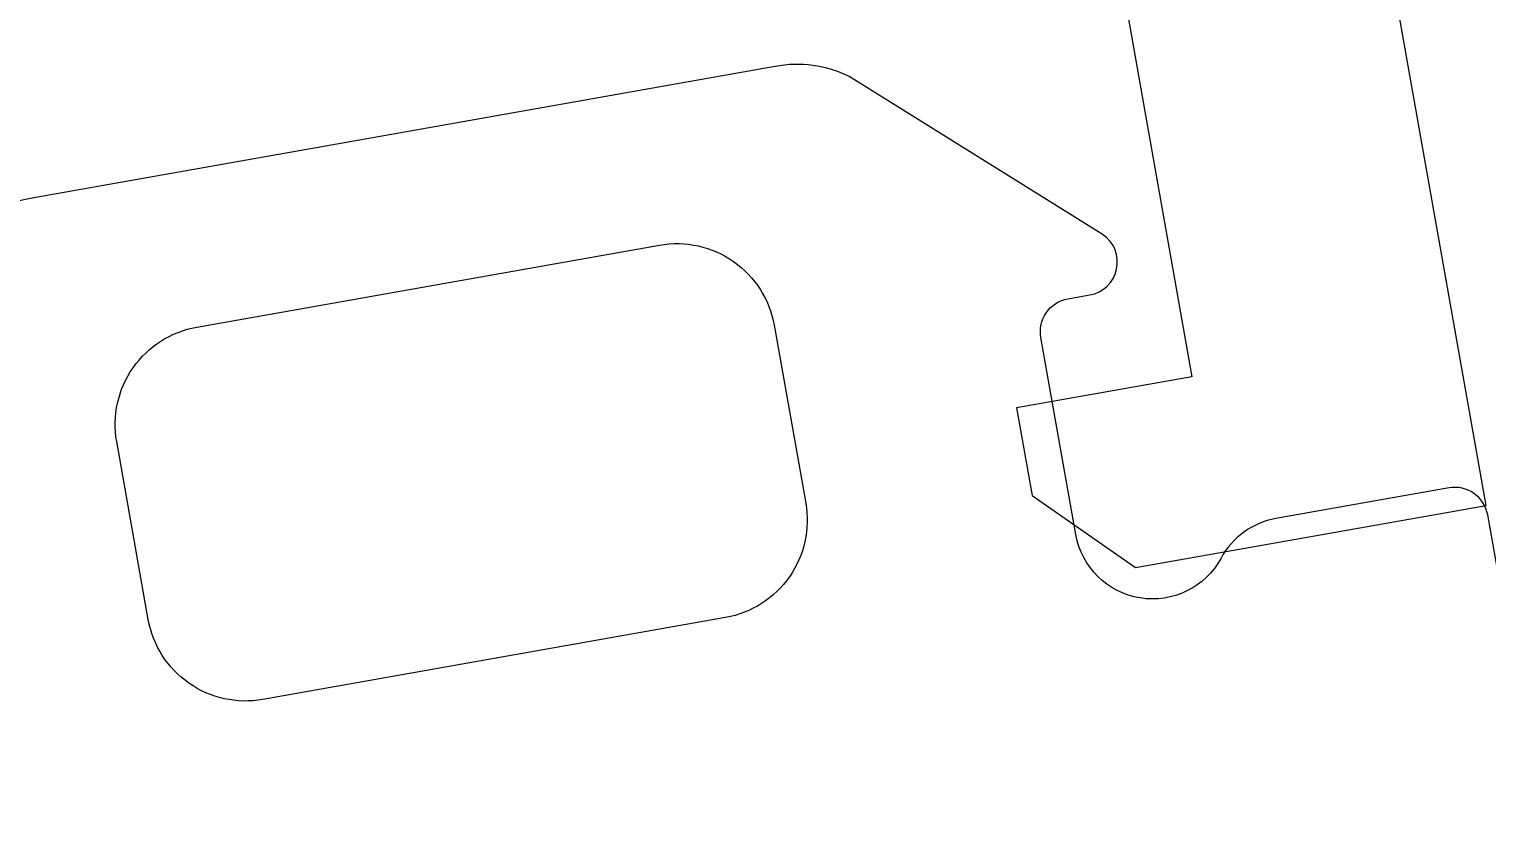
# Model space of a CAD drawing. Header units: millimetres. Extents: x -8417289 to 9420486, y 0 to 166066.
# Drawn here: x -196594.18 to -196586.2, y 105964.58 to 105969 of the extents above; entities that cross this region are included whole.
import ezdxf
from ezdxf import colors
from ezdxf.entities.mleader import LeaderData, LeaderLine
from ezdxf.math import Vec2, Vec3

# ---------------------------------------------------------------- set-up
doc = ezdxf.new("R2010")
doc.units = ezdxf.units.MM
doc.header["$MEASUREMENT"] = 0
doc.layers.get('0').update_dxf_attribs({"color": 250, "lineweight": 9})
for name, color, linetype, lineweight in [('_АР ТЕКСТ', 250, 'Continuous', 25), ('АР_Размеры', 175, 'Continuous', 9), ('АР_Сущ Несущая стена', 216, 'Continuous', 30)]:
    doc.layers.add(name, color=color, linetype=linetype, lineweight=lineweight)
doc.styles.add('ISOCPEUR', font='isocpeur.TTF')

# ---------------------------------------------------------------- blocks, each defined once
blk = doc.blocks.new('_DotSmall')
at = {"color": 0, "linetype": 'ByBlock', "const_width": 0.5}
blk.add_lwpolyline([(-0.0625, 0, 1), (0.0625, 0, 1)], format="xyb", close=True, dxfattribs=at)

msp = doc.modelspace()

# ---------------------------------------------------------------- linework, layer by layer
at = {"layer": 'АР_Размеры', "color": 5, "lineweight": 0, "ltscale": 100, "transparency": 33554687}
msp.add_lwpolyline([(-196596.611, 105970.6158), (-196592.8894, 105971.2754), (-196592.7131, 105971.6781), (-196592.2891, 105971.3818), (-196588.6876, 105972.0202), (-196587.8152, 105967.0981), (-196588.7756, 105966.9278), (-196588.6905, 105966.4476), (-196588.1252, 105966.0525), (-196586.2043, 105966.393), (-196587.2469, 105972.2755), (-196588.06, 105973.3696), (-196590.6388, 105974.6461), (-196590.9002, 105974.7236), (-196595.3421, 105973.9363)], dxfattribs=at)
msp.add_lwpolyline([(-196596.611, 105970.6158), (-196592.8894, 105971.2754), (-196592.7131, 105971.6781), (-196592.2891, 105971.3818), (-196588.6876, 105972.0202), (-196587.8152, 105967.0981), (-196588.7756, 105966.9278), (-196588.6905, 105966.4476), (-196588.1252, 105966.0525), (-196586.2043, 105966.393), (-196587.2469, 105972.2755), (-196588.06, 105973.3696), (-196590.6388, 105974.6461), (-196590.9002, 105974.7236), (-196595.3421, 105973.9363)], dxfattribs=at)
msp.add_lwpolyline([(-196596.611, 105970.6158), (-196592.8894, 105971.2754), (-196592.7131, 105971.6781), (-196592.2891, 105971.3818), (-196588.6876, 105972.0202), (-196587.8152, 105967.0981), (-196588.7756, 105966.9278), (-196588.6905, 105966.4476), (-196588.1252, 105966.0525), (-196586.2043, 105966.393), (-196587.2469, 105972.2755), (-196588.06, 105973.3696), (-196590.6388, 105974.6461), (-196590.9002, 105974.7236), (-196595.3421, 105973.9363)], dxfattribs=at)
msp.add_lwpolyline([(-196596.611, 105970.6158), (-196592.8894, 105971.2754), (-196592.7131, 105971.6781), (-196592.2891, 105971.3818), (-196588.6876, 105972.0202), (-196587.8152, 105967.0981), (-196588.7756, 105966.9278), (-196588.6905, 105966.4476), (-196588.1252, 105966.0525), (-196586.2043, 105966.393), (-196587.2469, 105972.2755), (-196588.06, 105973.3696), (-196590.6388, 105974.6461), (-196590.9002, 105974.7236), (-196595.3421, 105973.9363)], dxfattribs=at)
msp.add_lwpolyline([(-196596.611, 105970.6158), (-196592.8894, 105971.2754), (-196592.7131, 105971.6781), (-196592.2891, 105971.3818), (-196588.6876, 105972.0202), (-196587.8152, 105967.0981), (-196588.7756, 105966.9278), (-196588.6905, 105966.4476), (-196588.1252, 105966.0525), (-196586.2043, 105966.393), (-196587.2469, 105972.2755), (-196588.06, 105973.3696), (-196590.6388, 105974.6461), (-196590.9002, 105974.7236), (-196595.3421, 105973.9363)], dxfattribs=at)
msp.add_lwpolyline([(-196596.611, 105970.6158), (-196592.8894, 105971.2754), (-196592.7131, 105971.6781), (-196592.2891, 105971.3818), (-196588.6876, 105972.0202), (-196587.8152, 105967.0981), (-196588.7756, 105966.9278), (-196588.6905, 105966.4476), (-196588.1252, 105966.0525), (-196586.2043, 105966.393), (-196587.2469, 105972.2755), (-196588.06, 105973.3696), (-196590.6388, 105974.6461), (-196590.9002, 105974.7236), (-196595.3421, 105973.9363)], dxfattribs=at)
msp.add_lwpolyline([(-196596.611, 105970.6158), (-196592.8894, 105971.2754), (-196592.7131, 105971.6781), (-196592.2891, 105971.3818), (-196588.6876, 105972.0202), (-196587.8152, 105967.0981), (-196588.7756, 105966.9278), (-196588.6905, 105966.4476), (-196588.1252, 105966.0525), (-196586.2043, 105966.393), (-196587.2469, 105972.2755), (-196588.06, 105973.3696), (-196590.6388, 105974.6461), (-196590.9002, 105974.7236), (-196595.3421, 105973.9363)], dxfattribs=at)
msp.add_lwpolyline([(-196596.611, 105970.6158), (-196592.8894, 105971.2754), (-196592.7131, 105971.6781), (-196592.2891, 105971.3818), (-196588.6876, 105972.0202), (-196587.8152, 105967.0981), (-196588.7756, 105966.9278), (-196588.6905, 105966.4476), (-196588.1252, 105966.0525), (-196586.2043, 105966.393), (-196587.2469, 105972.2755), (-196588.06, 105973.3696), (-196590.6388, 105974.6461), (-196590.9002, 105974.7236), (-196595.3421, 105973.9363)], dxfattribs=at)
msp.add_lwpolyline([(-196596.611, 105970.6158), (-196592.8894, 105971.2754), (-196592.7131, 105971.6781), (-196592.2891, 105971.3818), (-196588.6876, 105972.0202), (-196587.8152, 105967.0981), (-196588.7756, 105966.9278), (-196588.6905, 105966.4476), (-196588.1252, 105966.0525), (-196586.2043, 105966.393), (-196587.2469, 105972.2755), (-196588.06, 105973.3696), (-196590.6388, 105974.6461), (-196590.9002, 105974.7236), (-196595.3421, 105973.9363)], dxfattribs=at)
msp.add_lwpolyline([(-196596.611, 105970.6158), (-196592.8894, 105971.2754), (-196592.7131, 105971.6781), (-196592.2891, 105971.3818), (-196588.6876, 105972.0202), (-196587.8152, 105967.0981), (-196588.7756, 105966.9278), (-196588.6905, 105966.4476), (-196588.1252, 105966.0525), (-196586.2043, 105966.393), (-196587.2469, 105972.2755), (-196588.06, 105973.3696), (-196590.6388, 105974.6461), (-196590.9002, 105974.7236), (-196595.3421, 105973.9363)], dxfattribs=at)
msp.add_lwpolyline([(-196596.611, 105970.6158), (-196592.8894, 105971.2754), (-196592.7131, 105971.6781), (-196592.2891, 105971.3818), (-196588.6876, 105972.0202), (-196587.8152, 105967.0981), (-196588.7756, 105966.9278), (-196588.6905, 105966.4476), (-196588.1252, 105966.0525), (-196586.2043, 105966.393), (-196587.2469, 105972.2755), (-196588.06, 105973.3696), (-196590.6388, 105974.6461), (-196590.9002, 105974.7236), (-196595.3421, 105973.9363)], dxfattribs=at)
msp.add_lwpolyline([(-196596.611, 105970.6158), (-196592.8894, 105971.2754), (-196592.7131, 105971.6781), (-196592.2891, 105971.3818), (-196588.6876, 105972.0202), (-196587.8152, 105967.0981), (-196588.7756, 105966.9278), (-196588.6905, 105966.4476), (-196588.1252, 105966.0525), (-196586.2043, 105966.393), (-196587.2469, 105972.2755), (-196588.06, 105973.3696), (-196590.6388, 105974.6461), (-196590.9002, 105974.7236), (-196595.3421, 105973.9363)], dxfattribs=at)
msp.add_lwpolyline([(-196596.611, 105970.6158), (-196592.8894, 105971.2754), (-196592.7131, 105971.6781), (-196592.2891, 105971.3818), (-196588.6876, 105972.0202), (-196587.8152, 105967.0981), (-196588.7756, 105966.9278), (-196588.6905, 105966.4476), (-196588.1252, 105966.0525), (-196586.2043, 105966.393), (-196587.2469, 105972.2755), (-196588.06, 105973.3696), (-196590.6388, 105974.6461), (-196590.9002, 105974.7236), (-196595.3421, 105973.9363)], dxfattribs=at)
msp.add_lwpolyline([(-196596.611, 105970.6158), (-196592.8894, 105971.2754), (-196592.7131, 105971.6781), (-196592.2891, 105971.3818), (-196588.6876, 105972.0202), (-196587.8152, 105967.0981), (-196588.7756, 105966.9278), (-196588.6905, 105966.4476), (-196588.1252, 105966.0525), (-196586.2043, 105966.393), (-196587.2469, 105972.2755), (-196588.06, 105973.3696), (-196590.6388, 105974.6461), (-196590.9002, 105974.7236), (-196595.3421, 105973.9363)], dxfattribs=at)
msp.add_lwpolyline([(-196596.611, 105970.6158), (-196592.8894, 105971.2754), (-196592.7131, 105971.6781), (-196592.2891, 105971.3818), (-196588.6876, 105972.0202), (-196587.8152, 105967.0981), (-196588.7756, 105966.9278), (-196588.6905, 105966.4476), (-196588.1252, 105966.0525), (-196586.2043, 105966.393), (-196587.2469, 105972.2755), (-196588.06, 105973.3696), (-196590.6388, 105974.6461), (-196590.9002, 105974.7236), (-196595.3421, 105973.9363)], dxfattribs=at)
msp.add_lwpolyline([(-196596.611, 105970.6158), (-196592.8894, 105971.2754), (-196592.7131, 105971.6781), (-196592.2891, 105971.3818), (-196588.6876, 105972.0202), (-196587.8152, 105967.0981), (-196588.7756, 105966.9278), (-196588.6905, 105966.4476), (-196588.1252, 105966.0525), (-196586.2043, 105966.393), (-196587.2469, 105972.2755), (-196588.06, 105973.3696), (-196590.6388, 105974.6461), (-196590.9002, 105974.7236), (-196595.3421, 105973.9363)], dxfattribs=at)
msp.add_lwpolyline([(-196596.611, 105970.6158), (-196592.8894, 105971.2754), (-196592.7131, 105971.6781), (-196592.2891, 105971.3818), (-196588.6876, 105972.0202), (-196587.8152, 105967.0981), (-196588.7756, 105966.9278), (-196588.6905, 105966.4476), (-196588.1252, 105966.0525), (-196586.2043, 105966.393), (-196587.2469, 105972.2755), (-196588.06, 105973.3696), (-196590.6388, 105974.6461), (-196590.9002, 105974.7236), (-196595.3421, 105973.9363)], dxfattribs=at)
msp.add_lwpolyline([(-196596.611, 105970.6158), (-196592.8894, 105971.2754), (-196592.7131, 105971.6781), (-196592.2891, 105971.3818), (-196588.6876, 105972.0202), (-196587.8152, 105967.0981), (-196588.7756, 105966.9278), (-196588.6905, 105966.4476), (-196588.1252, 105966.0525), (-196586.2043, 105966.393), (-196587.2469, 105972.2755), (-196588.06, 105973.3696), (-196590.6388, 105974.6461), (-196590.9002, 105974.7236), (-196595.3421, 105973.9363)], dxfattribs=at)
msp.add_lwpolyline([(-196596.611, 105970.6158), (-196592.8894, 105971.2754), (-196592.7131, 105971.6781), (-196592.2891, 105971.3818), (-196588.6876, 105972.0202), (-196587.8152, 105967.0981), (-196588.7756, 105966.9278), (-196588.6905, 105966.4476), (-196588.1252, 105966.0525), (-196586.2043, 105966.393), (-196587.2469, 105972.2755), (-196588.06, 105973.3696), (-196590.6388, 105974.6461), (-196590.9002, 105974.7236), (-196595.3421, 105973.9363)], dxfattribs=at)
msp.add_lwpolyline([(-196596.611, 105970.6158), (-196592.8894, 105971.2754), (-196592.7131, 105971.6781), (-196592.2891, 105971.3818), (-196588.6876, 105972.0202), (-196587.8152, 105967.0981), (-196588.7756, 105966.9278), (-196588.6905, 105966.4476), (-196588.1252, 105966.0525), (-196586.2043, 105966.393), (-196587.2469, 105972.2755), (-196588.06, 105973.3696), (-196590.6388, 105974.6461), (-196590.9002, 105974.7236), (-196595.3421, 105973.9363)], dxfattribs=at)
msp.add_lwpolyline([(-196596.611, 105970.6158), (-196592.8894, 105971.2754), (-196592.7131, 105971.6781), (-196592.2891, 105971.3818), (-196588.6876, 105972.0202), (-196587.8152, 105967.0981), (-196588.7756, 105966.9278), (-196588.6905, 105966.4476), (-196588.1252, 105966.0525), (-196586.2043, 105966.393), (-196587.2469, 105972.2755), (-196588.06, 105973.3696), (-196590.6388, 105974.6461), (-196590.9002, 105974.7236), (-196595.3421, 105973.9363)], dxfattribs=at)
msp.add_lwpolyline([(-196596.611, 105970.6158), (-196592.8894, 105971.2754), (-196592.7131, 105971.6781), (-196592.2891, 105971.3818), (-196588.6876, 105972.0202), (-196587.8152, 105967.0981), (-196588.7756, 105966.9278), (-196588.6905, 105966.4476), (-196588.1252, 105966.0525), (-196586.2043, 105966.393), (-196587.2469, 105972.2755), (-196588.06, 105973.3696), (-196590.6388, 105974.6461), (-196590.9002, 105974.7236), (-196595.3421, 105973.9363)], dxfattribs=at)
msp.add_lwpolyline([(-196596.611, 105970.6158), (-196592.8894, 105971.2754), (-196592.7131, 105971.6781), (-196592.2891, 105971.3818), (-196588.6876, 105972.0202), (-196587.8152, 105967.0981), (-196588.7756, 105966.9278), (-196588.6905, 105966.4476), (-196588.1252, 105966.0525), (-196586.2043, 105966.393), (-196587.2469, 105972.2755), (-196588.06, 105973.3696), (-196590.6388, 105974.6461), (-196590.9002, 105974.7236), (-196595.3421, 105973.9363)], dxfattribs=at)
msp.add_lwpolyline([(-196596.611, 105970.6158), (-196592.8894, 105971.2754), (-196592.7131, 105971.6781), (-196592.2891, 105971.3818), (-196588.6876, 105972.0202), (-196587.8152, 105967.0981), (-196588.7756, 105966.9278), (-196588.6905, 105966.4476), (-196588.1252, 105966.0525), (-196586.2043, 105966.393), (-196587.2469, 105972.2755), (-196588.06, 105973.3696), (-196590.6388, 105974.6461), (-196590.9002, 105974.7236), (-196595.3421, 105973.9363)], dxfattribs=at)
msp.add_lwpolyline([(-196596.611, 105970.6158), (-196592.8894, 105971.2754), (-196592.7131, 105971.6781), (-196592.2891, 105971.3818), (-196588.6876, 105972.0202), (-196587.8152, 105967.0981), (-196588.7756, 105966.9278), (-196588.6905, 105966.4476), (-196588.1252, 105966.0525), (-196586.2043, 105966.393), (-196587.2469, 105972.2755), (-196588.06, 105973.3696), (-196590.6388, 105974.6461), (-196590.9002, 105974.7236), (-196595.3421, 105973.9363)], dxfattribs=at)
msp.add_lwpolyline([(-196596.611, 105970.6158), (-196592.8894, 105971.2754), (-196592.7131, 105971.6781), (-196592.2891, 105971.3818), (-196588.6876, 105972.0202), (-196587.8152, 105967.0981), (-196588.7756, 105966.9278), (-196588.6905, 105966.4476), (-196588.1252, 105966.0525), (-196586.2043, 105966.393), (-196587.2469, 105972.2755), (-196588.06, 105973.3696), (-196590.6388, 105974.6461), (-196590.9002, 105974.7236), (-196595.3421, 105973.9363)], dxfattribs=at)
msp.add_lwpolyline([(-196596.611, 105970.6158), (-196592.8894, 105971.2754), (-196592.7131, 105971.6781), (-196592.2891, 105971.3818), (-196588.6876, 105972.0202), (-196587.8152, 105967.0981), (-196588.7756, 105966.9278), (-196588.6905, 105966.4476), (-196588.1252, 105966.0525), (-196586.2043, 105966.393), (-196587.2469, 105972.2755), (-196588.06, 105973.3696), (-196590.6388, 105974.6461), (-196590.9002, 105974.7236), (-196595.3421, 105973.9363)], dxfattribs=at)
msp.add_lwpolyline([(-196596.611, 105970.6158), (-196592.8894, 105971.2754), (-196592.7131, 105971.6781), (-196592.2891, 105971.3818), (-196588.6876, 105972.0202), (-196587.8152, 105967.0981), (-196588.7756, 105966.9278), (-196588.6905, 105966.4476), (-196588.1252, 105966.0525), (-196586.2043, 105966.393), (-196587.2469, 105972.2755), (-196588.06, 105973.3696), (-196590.6388, 105974.6461), (-196590.9002, 105974.7236), (-196595.3421, 105973.9363)], dxfattribs=at)
msp.add_lwpolyline([(-196596.611, 105970.6158), (-196592.8894, 105971.2754), (-196592.7131, 105971.6781), (-196592.2891, 105971.3818), (-196588.6876, 105972.0202), (-196587.8152, 105967.0981), (-196588.7756, 105966.9278), (-196588.6905, 105966.4476), (-196588.1252, 105966.0525), (-196586.2043, 105966.393), (-196587.2469, 105972.2755), (-196588.06, 105973.3696), (-196590.6388, 105974.6461), (-196590.9002, 105974.7236), (-196595.3421, 105973.9363)], dxfattribs=at)
msp.add_lwpolyline([(-196596.611, 105970.6158), (-196592.8894, 105971.2754), (-196592.7131, 105971.6781), (-196592.2891, 105971.3818), (-196588.6876, 105972.0202), (-196587.8152, 105967.0981), (-196588.7756, 105966.9278), (-196588.6905, 105966.4476), (-196588.1252, 105966.0525), (-196586.2043, 105966.393), (-196587.2469, 105972.2755), (-196588.06, 105973.3696), (-196590.6388, 105974.6461), (-196590.9002, 105974.7236), (-196595.3421, 105973.9363)], dxfattribs=at)
msp.add_lwpolyline([(-196596.611, 105970.6158), (-196592.8894, 105971.2754), (-196592.7131, 105971.6781), (-196592.2891, 105971.3818), (-196588.6876, 105972.0202), (-196587.8152, 105967.0981), (-196588.7756, 105966.9278), (-196588.6905, 105966.4476), (-196588.1252, 105966.0525), (-196586.2043, 105966.393), (-196587.2469, 105972.2755), (-196588.06, 105973.3696), (-196590.6388, 105974.6461), (-196590.9002, 105974.7236), (-196595.3421, 105973.9363)], dxfattribs=at)
msp.add_lwpolyline([(-196596.611, 105970.6158), (-196592.8894, 105971.2754), (-196592.7131, 105971.6781), (-196592.2891, 105971.3818), (-196588.6876, 105972.0202), (-196587.8152, 105967.0981), (-196588.7756, 105966.9278), (-196588.6905, 105966.4476), (-196588.1252, 105966.0525), (-196586.2043, 105966.393), (-196587.2469, 105972.2755), (-196588.06, 105973.3696), (-196590.6388, 105974.6461), (-196590.9002, 105974.7236), (-196595.3421, 105973.9363)], dxfattribs=at)
msp.add_lwpolyline([(-196596.611, 105970.6158), (-196592.8894, 105971.2754), (-196592.7131, 105971.6781), (-196592.2891, 105971.3818), (-196588.6876, 105972.0202), (-196587.8152, 105967.0981), (-196588.7756, 105966.9278), (-196588.6905, 105966.4476), (-196588.1252, 105966.0525), (-196586.2043, 105966.393), (-196587.2469, 105972.2755), (-196588.06, 105973.3696), (-196590.6388, 105974.6461), (-196590.9002, 105974.7236), (-196595.3421, 105973.9363)], dxfattribs=at)
msp.add_lwpolyline([(-196596.611, 105970.6158), (-196592.8894, 105971.2754), (-196592.7131, 105971.6781), (-196592.2891, 105971.3818), (-196588.6876, 105972.0202), (-196587.8152, 105967.0981), (-196588.7756, 105966.9278), (-196588.6905, 105966.4476), (-196588.1252, 105966.0525), (-196586.2043, 105966.393), (-196587.2469, 105972.2755), (-196588.06, 105973.3696), (-196590.6388, 105974.6461), (-196590.9002, 105974.7236), (-196595.3421, 105973.9363)], dxfattribs=at)
msp.add_lwpolyline([(-196596.611, 105970.6158), (-196592.8894, 105971.2754), (-196592.7131, 105971.6781), (-196592.2891, 105971.3818), (-196588.6876, 105972.0202), (-196587.8152, 105967.0981), (-196588.7756, 105966.9278), (-196588.6905, 105966.4476), (-196588.1252, 105966.0525), (-196586.2043, 105966.393), (-196587.2469, 105972.2755), (-196588.06, 105973.3696), (-196590.6388, 105974.6461), (-196590.9002, 105974.7236), (-196595.3421, 105973.9363)], dxfattribs=at)
msp.add_lwpolyline([(-196596.611, 105970.6158), (-196592.8894, 105971.2754), (-196592.7131, 105971.6781), (-196592.2891, 105971.3818), (-196588.6876, 105972.0202), (-196587.8152, 105967.0981), (-196588.7756, 105966.9278), (-196588.6905, 105966.4476), (-196588.1252, 105966.0525), (-196586.2043, 105966.393), (-196587.2469, 105972.2755), (-196588.06, 105973.3696), (-196590.6388, 105974.6461), (-196590.9002, 105974.7236), (-196595.3421, 105973.9363)], dxfattribs=at)
msp.add_lwpolyline([(-196596.611, 105970.6158), (-196592.8894, 105971.2754), (-196592.7131, 105971.6781), (-196592.2891, 105971.3818), (-196588.6876, 105972.0202), (-196587.8152, 105967.0981), (-196588.7756, 105966.9278), (-196588.6905, 105966.4476), (-196588.1252, 105966.0525), (-196586.2043, 105966.393), (-196587.2469, 105972.2755), (-196588.06, 105973.3696), (-196590.6388, 105974.6461), (-196590.9002, 105974.7236), (-196595.3421, 105973.9363)], dxfattribs=at)
msp.add_lwpolyline([(-196596.611, 105970.6158), (-196592.8894, 105971.2754), (-196592.7131, 105971.6781), (-196592.2891, 105971.3818), (-196588.6876, 105972.0202), (-196587.8152, 105967.0981), (-196588.7756, 105966.9278), (-196588.6905, 105966.4476), (-196588.1252, 105966.0525), (-196586.2043, 105966.393), (-196587.2469, 105972.2755), (-196588.06, 105973.3696), (-196590.6388, 105974.6461), (-196590.9002, 105974.7236), (-196595.3421, 105973.9363)], dxfattribs=at)
msp.add_lwpolyline([(-196596.611, 105970.6158), (-196592.8894, 105971.2754), (-196592.7131, 105971.6781), (-196592.2891, 105971.3818), (-196588.6876, 105972.0202), (-196587.8152, 105967.0981), (-196588.7756, 105966.9278), (-196588.6905, 105966.4476), (-196588.1252, 105966.0525), (-196586.2043, 105966.393), (-196587.2469, 105972.2755), (-196588.06, 105973.3696), (-196590.6388, 105974.6461), (-196590.9002, 105974.7236), (-196595.3421, 105973.9363)], dxfattribs=at)
msp.add_lwpolyline([(-196584.6248, 105957.4811), (-196586.1951, 105966.3409, 0.414214), (-196586.407, 105966.4891), (-196587.3551, 105966.3211, 0.228752), (-196587.6559, 105966.104, -0.710164), (-196588.4513, 105966.2327), (-196588.6428, 105967.3132, -0.4144), (-196588.4946, 105967.5252), (-196588.3746, 105967.5465, 0.66825), (-196588.3018, 105967.8765), (-196589.6938, 105968.7442, 0.164348), (-196590.0978, 105968.7985), (-196594.1795, 105968.075, 0.164348), (-196594.5402, 105967.8852)], format="xyb", dxfattribs=at)
msp.add_lwpolyline([(-196584.6248, 105957.4811), (-196586.1951, 105966.3409, 0.414214), (-196586.407, 105966.4891), (-196587.3551, 105966.3211, 0.228752), (-196587.6559, 105966.104, -0.710164), (-196588.4513, 105966.2327), (-196588.6428, 105967.3132, -0.4144), (-196588.4946, 105967.5252), (-196588.3746, 105967.5465, 0.66825), (-196588.3018, 105967.8765), (-196589.6938, 105968.7442, 0.164348), (-196590.0978, 105968.7985), (-196594.1795, 105968.075, 0.164348), (-196594.5402, 105967.8852)], format="xyb", dxfattribs=at)
msp.add_lwpolyline([(-196584.6248, 105957.4811), (-196586.1951, 105966.3409, 0.414214), (-196586.407, 105966.4891), (-196587.3551, 105966.3211, 0.228752), (-196587.6559, 105966.104, -0.710164), (-196588.4513, 105966.2327), (-196588.6428, 105967.3132, -0.4144), (-196588.4946, 105967.5252), (-196588.3746, 105967.5465, 0.66825), (-196588.3018, 105967.8765), (-196589.6938, 105968.7442, 0.164348), (-196590.0978, 105968.7985), (-196594.1795, 105968.075, 0.164348), (-196594.5402, 105967.8852)], format="xyb", dxfattribs=at)
msp.add_lwpolyline([(-196584.6248, 105957.4811), (-196586.1951, 105966.3409, 0.414214), (-196586.407, 105966.4891), (-196587.3551, 105966.3211, 0.228752), (-196587.6559, 105966.104, -0.710164), (-196588.4513, 105966.2327), (-196588.6428, 105967.3132, -0.4144), (-196588.4946, 105967.5252), (-196588.3746, 105967.5465, 0.66825), (-196588.3018, 105967.8765), (-196589.6938, 105968.7442, 0.164348), (-196590.0978, 105968.7985), (-196594.1795, 105968.075, 0.164348), (-196594.5402, 105967.8852)], format="xyb", dxfattribs=at)
msp.add_lwpolyline([(-196584.6248, 105957.4811), (-196586.1951, 105966.3409, 0.414214), (-196586.407, 105966.4891), (-196587.3551, 105966.3211, 0.228752), (-196587.6559, 105966.104, -0.710164), (-196588.4513, 105966.2327), (-196588.6428, 105967.3132, -0.4144), (-196588.4946, 105967.5252), (-196588.3746, 105967.5465, 0.66825), (-196588.3018, 105967.8765), (-196589.6938, 105968.7442, 0.164348), (-196590.0978, 105968.7985), (-196594.1795, 105968.075, 0.164348), (-196594.5402, 105967.8852)], format="xyb", dxfattribs=at)
msp.add_lwpolyline([(-196584.6248, 105957.4811), (-196586.1951, 105966.3409, 0.414214), (-196586.407, 105966.4891), (-196587.3551, 105966.3211, 0.228752), (-196587.6559, 105966.104, -0.710164), (-196588.4513, 105966.2327), (-196588.6428, 105967.3132, -0.4144), (-196588.4946, 105967.5252), (-196588.3746, 105967.5465, 0.66825), (-196588.3018, 105967.8765), (-196589.6938, 105968.7442, 0.164348), (-196590.0978, 105968.7985), (-196594.1795, 105968.075, 0.164348), (-196594.5402, 105967.8852)], format="xyb", dxfattribs=at)
msp.add_lwpolyline([(-196584.6248, 105957.4811), (-196586.1951, 105966.3409, 0.414214), (-196586.407, 105966.4891), (-196587.3551, 105966.3211, 0.228752), (-196587.6559, 105966.104, -0.710164), (-196588.4513, 105966.2327), (-196588.6428, 105967.3132, -0.4144), (-196588.4946, 105967.5252), (-196588.3746, 105967.5465, 0.66825), (-196588.3018, 105967.8765), (-196589.6938, 105968.7442, 0.164348), (-196590.0978, 105968.7985), (-196594.1795, 105968.075, 0.164348), (-196594.5402, 105967.8852)], format="xyb", dxfattribs=at)
msp.add_lwpolyline([(-196584.6248, 105957.4811), (-196586.1951, 105966.3409, 0.414214), (-196586.407, 105966.4891), (-196587.3551, 105966.3211, 0.228752), (-196587.6559, 105966.104, -0.710164), (-196588.4513, 105966.2327), (-196588.6428, 105967.3132, -0.4144), (-196588.4946, 105967.5252), (-196588.3746, 105967.5465, 0.66825), (-196588.3018, 105967.8765), (-196589.6938, 105968.7442, 0.164348), (-196590.0978, 105968.7985), (-196594.1795, 105968.075, 0.164348), (-196594.5402, 105967.8852)], format="xyb", dxfattribs=at)
msp.add_lwpolyline([(-196584.6248, 105957.4811), (-196586.1951, 105966.3409, 0.414214), (-196586.407, 105966.4891), (-196587.3551, 105966.3211, 0.228752), (-196587.6559, 105966.104, -0.710164), (-196588.4513, 105966.2327), (-196588.6428, 105967.3132, -0.4144), (-196588.4946, 105967.5252), (-196588.3746, 105967.5465, 0.66825), (-196588.3018, 105967.8765), (-196589.6938, 105968.7442, 0.164348), (-196590.0978, 105968.7985), (-196594.1795, 105968.075, 0.164348), (-196594.5402, 105967.8852)], format="xyb", dxfattribs=at)
msp.add_lwpolyline([(-196584.6248, 105957.4811), (-196586.1951, 105966.3409, 0.414214), (-196586.407, 105966.4891), (-196587.3551, 105966.3211, 0.228752), (-196587.6559, 105966.104, -0.710164), (-196588.4513, 105966.2327), (-196588.6428, 105967.3132, -0.4144), (-196588.4946, 105967.5252), (-196588.3746, 105967.5465, 0.66825), (-196588.3018, 105967.8765), (-196589.6938, 105968.7442, 0.164348), (-196590.0978, 105968.7985), (-196594.1795, 105968.075, 0.164348), (-196594.5402, 105967.8852)], format="xyb", dxfattribs=at)
msp.add_lwpolyline([(-196584.6248, 105957.4811), (-196586.1951, 105966.3409, 0.414214), (-196586.407, 105966.4891), (-196587.3551, 105966.3211, 0.228752), (-196587.6559, 105966.104, -0.710164), (-196588.4513, 105966.2327), (-196588.6428, 105967.3132, -0.4144), (-196588.4946, 105967.5252), (-196588.3746, 105967.5465, 0.66825), (-196588.3018, 105967.8765), (-196589.6938, 105968.7442, 0.164348), (-196590.0978, 105968.7985), (-196594.1795, 105968.075, 0.164348), (-196594.5402, 105967.8852)], format="xyb", dxfattribs=at)
msp.add_lwpolyline([(-196584.6248, 105957.4811), (-196586.1951, 105966.3409, 0.414214), (-196586.407, 105966.4891), (-196587.3551, 105966.3211, 0.228752), (-196587.6559, 105966.104, -0.710164), (-196588.4513, 105966.2327), (-196588.6428, 105967.3132, -0.4144), (-196588.4946, 105967.5252), (-196588.3746, 105967.5465, 0.66825), (-196588.3018, 105967.8765), (-196589.6938, 105968.7442, 0.164348), (-196590.0978, 105968.7985), (-196594.1795, 105968.075, 0.164348), (-196594.5402, 105967.8852)], format="xyb", dxfattribs=at)
msp.add_lwpolyline([(-196584.6248, 105957.4811), (-196586.1951, 105966.3409, 0.414214), (-196586.407, 105966.4891), (-196587.3551, 105966.3211, 0.228752), (-196587.6559, 105966.104, -0.710164), (-196588.4513, 105966.2327), (-196588.6428, 105967.3132, -0.4144), (-196588.4946, 105967.5252), (-196588.3746, 105967.5465, 0.66825), (-196588.3018, 105967.8765), (-196589.6938, 105968.7442, 0.164348), (-196590.0978, 105968.7985), (-196594.1795, 105968.075, 0.164348), (-196594.5402, 105967.8852)], format="xyb", dxfattribs=at)
msp.add_lwpolyline([(-196584.6248, 105957.4811), (-196586.1951, 105966.3409, 0.414214), (-196586.407, 105966.4891), (-196587.3551, 105966.3211, 0.228752), (-196587.6559, 105966.104, -0.710164), (-196588.4513, 105966.2327), (-196588.6428, 105967.3132, -0.4144), (-196588.4946, 105967.5252), (-196588.3746, 105967.5465, 0.66825), (-196588.3018, 105967.8765), (-196589.6938, 105968.7442, 0.164348), (-196590.0978, 105968.7985), (-196594.1795, 105968.075, 0.164348), (-196594.5402, 105967.8852)], format="xyb", dxfattribs=at)
msp.add_lwpolyline([(-196584.6248, 105957.4811), (-196586.1951, 105966.3409, 0.414214), (-196586.407, 105966.4891), (-196587.3551, 105966.3211, 0.228752), (-196587.6559, 105966.104, -0.710164), (-196588.4513, 105966.2327), (-196588.6428, 105967.3132, -0.4144), (-196588.4946, 105967.5252), (-196588.3746, 105967.5465, 0.66825), (-196588.3018, 105967.8765), (-196589.6938, 105968.7442, 0.164348), (-196590.0978, 105968.7985), (-196594.1795, 105968.075, 0.164348), (-196594.5402, 105967.8852)], format="xyb", dxfattribs=at)
msp.add_lwpolyline([(-196584.6248, 105957.4811), (-196586.1951, 105966.3409, 0.414214), (-196586.407, 105966.4891), (-196587.3551, 105966.3211, 0.228752), (-196587.6559, 105966.104, -0.710164), (-196588.4513, 105966.2327), (-196588.6428, 105967.3132, -0.4144), (-196588.4946, 105967.5252), (-196588.3746, 105967.5465, 0.66825), (-196588.3018, 105967.8765), (-196589.6938, 105968.7442, 0.164348), (-196590.0978, 105968.7985), (-196594.1795, 105968.075, 0.164348), (-196594.5402, 105967.8852)], format="xyb", dxfattribs=at)
msp.add_lwpolyline([(-196584.6248, 105957.4811), (-196586.1951, 105966.3409, 0.414214), (-196586.407, 105966.4891), (-196587.3551, 105966.3211, 0.228752), (-196587.6559, 105966.104, -0.710164), (-196588.4513, 105966.2327), (-196588.6428, 105967.3132, -0.4144), (-196588.4946, 105967.5252), (-196588.3746, 105967.5465, 0.66825), (-196588.3018, 105967.8765), (-196589.6938, 105968.7442, 0.164348), (-196590.0978, 105968.7985), (-196594.1795, 105968.075, 0.164348), (-196594.5402, 105967.8852)], format="xyb", dxfattribs=at)
msp.add_lwpolyline([(-196584.6248, 105957.4811), (-196586.1951, 105966.3409, 0.414214), (-196586.407, 105966.4891), (-196587.3551, 105966.3211, 0.228752), (-196587.6559, 105966.104, -0.710164), (-196588.4513, 105966.2327), (-196588.6428, 105967.3132, -0.4144), (-196588.4946, 105967.5252), (-196588.3746, 105967.5465, 0.66825), (-196588.3018, 105967.8765), (-196589.6938, 105968.7442, 0.164348), (-196590.0978, 105968.7985), (-196594.1795, 105968.075, 0.164348), (-196594.5402, 105967.8852)], format="xyb", dxfattribs=at)
msp.add_lwpolyline([(-196584.6248, 105957.4811), (-196586.1951, 105966.3409, 0.414214), (-196586.407, 105966.4891), (-196587.3551, 105966.3211, 0.228752), (-196587.6559, 105966.104, -0.710164), (-196588.4513, 105966.2327), (-196588.6428, 105967.3132, -0.4144), (-196588.4946, 105967.5252), (-196588.3746, 105967.5465, 0.66825), (-196588.3018, 105967.8765), (-196589.6938, 105968.7442, 0.164348), (-196590.0978, 105968.7985), (-196594.1795, 105968.075, 0.164348), (-196594.5402, 105967.8852)], format="xyb", dxfattribs=at)
msp.add_lwpolyline([(-196584.6248, 105957.4811), (-196586.1951, 105966.3409, 0.414214), (-196586.407, 105966.4891), (-196587.3551, 105966.3211, 0.228752), (-196587.6559, 105966.104, -0.710164), (-196588.4513, 105966.2327), (-196588.6428, 105967.3132, -0.4144), (-196588.4946, 105967.5252), (-196588.3746, 105967.5465, 0.66825), (-196588.3018, 105967.8765), (-196589.6938, 105968.7442, 0.164348), (-196590.0978, 105968.7985), (-196594.1795, 105968.075, 0.164348), (-196594.5402, 105967.8852)], format="xyb", dxfattribs=at)
msp.add_lwpolyline([(-196584.6248, 105957.4811), (-196586.1951, 105966.3409, 0.414214), (-196586.407, 105966.4891), (-196587.3551, 105966.3211, 0.228752), (-196587.6559, 105966.104, -0.710164), (-196588.4513, 105966.2327), (-196588.6428, 105967.3132, -0.4144), (-196588.4946, 105967.5252), (-196588.3746, 105967.5465, 0.66825), (-196588.3018, 105967.8765), (-196589.6938, 105968.7442, 0.164348), (-196590.0978, 105968.7985), (-196594.1795, 105968.075, 0.164348), (-196594.5402, 105967.8852)], format="xyb", dxfattribs=at)
msp.add_lwpolyline([(-196584.6248, 105957.4811), (-196586.1951, 105966.3409, 0.414214), (-196586.407, 105966.4891), (-196587.3551, 105966.3211, 0.228752), (-196587.6559, 105966.104, -0.710164), (-196588.4513, 105966.2327), (-196588.6428, 105967.3132, -0.4144), (-196588.4946, 105967.5252), (-196588.3746, 105967.5465, 0.66825), (-196588.3018, 105967.8765), (-196589.6938, 105968.7442, 0.164348), (-196590.0978, 105968.7985), (-196594.1795, 105968.075, 0.164348), (-196594.5402, 105967.8852)], format="xyb", dxfattribs=at)
msp.add_lwpolyline([(-196584.6248, 105957.4811), (-196586.1951, 105966.3409, 0.414214), (-196586.407, 105966.4891), (-196587.3551, 105966.3211, 0.228752), (-196587.6559, 105966.104, -0.710164), (-196588.4513, 105966.2327), (-196588.6428, 105967.3132, -0.4144), (-196588.4946, 105967.5252), (-196588.3746, 105967.5465, 0.66825), (-196588.3018, 105967.8765), (-196589.6938, 105968.7442, 0.164348), (-196590.0978, 105968.7985), (-196594.1795, 105968.075, 0.164348), (-196594.5402, 105967.8852)], format="xyb", dxfattribs=at)
msp.add_lwpolyline([(-196584.6248, 105957.4811), (-196586.1951, 105966.3409, 0.414214), (-196586.407, 105966.4891), (-196587.3551, 105966.3211, 0.228752), (-196587.6559, 105966.104, -0.710164), (-196588.4513, 105966.2327), (-196588.6428, 105967.3132, -0.4144), (-196588.4946, 105967.5252), (-196588.3746, 105967.5465, 0.66825), (-196588.3018, 105967.8765), (-196589.6938, 105968.7442, 0.164348), (-196590.0978, 105968.7985), (-196594.1795, 105968.075, 0.164348), (-196594.5402, 105967.8852)], format="xyb", dxfattribs=at)
msp.add_lwpolyline([(-196584.6248, 105957.4811), (-196586.1951, 105966.3409, 0.414214), (-196586.407, 105966.4891), (-196587.3551, 105966.3211, 0.228752), (-196587.6559, 105966.104, -0.710164), (-196588.4513, 105966.2327), (-196588.6428, 105967.3132, -0.4144), (-196588.4946, 105967.5252), (-196588.3746, 105967.5465, 0.66825), (-196588.3018, 105967.8765), (-196589.6938, 105968.7442, 0.164348), (-196590.0978, 105968.7985), (-196594.1795, 105968.075, 0.164348), (-196594.5402, 105967.8852)], format="xyb", dxfattribs=at)
msp.add_lwpolyline([(-196584.6248, 105957.4811), (-196586.1951, 105966.3409, 0.414214), (-196586.407, 105966.4891), (-196587.3551, 105966.3211, 0.228752), (-196587.6559, 105966.104, -0.710164), (-196588.4513, 105966.2327), (-196588.6428, 105967.3132, -0.4144), (-196588.4946, 105967.5252), (-196588.3746, 105967.5465, 0.66825), (-196588.3018, 105967.8765), (-196589.6938, 105968.7442, 0.164348), (-196590.0978, 105968.7985), (-196594.1795, 105968.075, 0.164348), (-196594.5402, 105967.8852)], format="xyb", dxfattribs=at)
msp.add_lwpolyline([(-196584.6248, 105957.4811), (-196586.1951, 105966.3409, 0.414214), (-196586.407, 105966.4891), (-196587.3551, 105966.3211, 0.228752), (-196587.6559, 105966.104, -0.710164), (-196588.4513, 105966.2327), (-196588.6428, 105967.3132, -0.4144), (-196588.4946, 105967.5252), (-196588.3746, 105967.5465, 0.66825), (-196588.3018, 105967.8765), (-196589.6938, 105968.7442, 0.164348), (-196590.0978, 105968.7985), (-196594.1795, 105968.075, 0.164348), (-196594.5402, 105967.8852)], format="xyb", dxfattribs=at)
msp.add_lwpolyline([(-196584.6248, 105957.4811), (-196586.1951, 105966.3409, 0.414214), (-196586.407, 105966.4891), (-196587.3551, 105966.3211, 0.228752), (-196587.6559, 105966.104, -0.710164), (-196588.4513, 105966.2327), (-196588.6428, 105967.3132, -0.4144), (-196588.4946, 105967.5252), (-196588.3746, 105967.5465, 0.66825), (-196588.3018, 105967.8765), (-196589.6938, 105968.7442, 0.164348), (-196590.0978, 105968.7985), (-196594.1795, 105968.075, 0.164348), (-196594.5402, 105967.8852)], format="xyb", dxfattribs=at)
msp.add_lwpolyline([(-196584.6248, 105957.4811), (-196586.1951, 105966.3409, 0.414214), (-196586.407, 105966.4891), (-196587.3551, 105966.3211, 0.228752), (-196587.6559, 105966.104, -0.710164), (-196588.4513, 105966.2327), (-196588.6428, 105967.3132, -0.4144), (-196588.4946, 105967.5252), (-196588.3746, 105967.5465, 0.66825), (-196588.3018, 105967.8765), (-196589.6938, 105968.7442, 0.164348), (-196590.0978, 105968.7985), (-196594.1795, 105968.075, 0.164348), (-196594.5402, 105967.8852)], format="xyb", dxfattribs=at)
msp.add_lwpolyline([(-196584.6248, 105957.4811), (-196586.1951, 105966.3409, 0.414214), (-196586.407, 105966.4891), (-196587.3551, 105966.3211, 0.228752), (-196587.6559, 105966.104, -0.710164), (-196588.4513, 105966.2327), (-196588.6428, 105967.3132, -0.4144), (-196588.4946, 105967.5252), (-196588.3746, 105967.5465, 0.66825), (-196588.3018, 105967.8765), (-196589.6938, 105968.7442, 0.164348), (-196590.0978, 105968.7985), (-196594.1795, 105968.075, 0.164348), (-196594.5402, 105967.8852)], format="xyb", dxfattribs=at)
msp.add_lwpolyline([(-196584.6248, 105957.4811), (-196586.1951, 105966.3409, 0.414214), (-196586.407, 105966.4891), (-196587.3551, 105966.3211, 0.228752), (-196587.6559, 105966.104, -0.710164), (-196588.4513, 105966.2327), (-196588.6428, 105967.3132, -0.4144), (-196588.4946, 105967.5252), (-196588.3746, 105967.5465, 0.66825), (-196588.3018, 105967.8765), (-196589.6938, 105968.7442, 0.164348), (-196590.0978, 105968.7985), (-196594.1795, 105968.075, 0.164348), (-196594.5402, 105967.8852)], format="xyb", dxfattribs=at)
msp.add_lwpolyline([(-196584.6248, 105957.4811), (-196586.1951, 105966.3409, 0.414214), (-196586.407, 105966.4891), (-196587.3551, 105966.3211, 0.228752), (-196587.6559, 105966.104, -0.710164), (-196588.4513, 105966.2327), (-196588.6428, 105967.3132, -0.4144), (-196588.4946, 105967.5252), (-196588.3746, 105967.5465, 0.66825), (-196588.3018, 105967.8765), (-196589.6938, 105968.7442, 0.164348), (-196590.0978, 105968.7985), (-196594.1795, 105968.075, 0.164348), (-196594.5402, 105967.8852)], format="xyb", dxfattribs=at)
msp.add_lwpolyline([(-196584.6248, 105957.4811), (-196586.1951, 105966.3409, 0.414214), (-196586.407, 105966.4891), (-196587.3551, 105966.3211, 0.228752), (-196587.6559, 105966.104, -0.710164), (-196588.4513, 105966.2327), (-196588.6428, 105967.3132, -0.4144), (-196588.4946, 105967.5252), (-196588.3746, 105967.5465, 0.66825), (-196588.3018, 105967.8765), (-196589.6938, 105968.7442, 0.164348), (-196590.0978, 105968.7985), (-196594.1795, 105968.075, 0.164348), (-196594.5402, 105967.8852)], format="xyb", dxfattribs=at)
msp.add_lwpolyline([(-196584.6248, 105957.4811), (-196586.1951, 105966.3409, 0.414214), (-196586.407, 105966.4891), (-196587.3551, 105966.3211, 0.228752), (-196587.6559, 105966.104, -0.710164), (-196588.4513, 105966.2327), (-196588.6428, 105967.3132, -0.4144), (-196588.4946, 105967.5252), (-196588.3746, 105967.5465, 0.66825), (-196588.3018, 105967.8765), (-196589.6938, 105968.7442, 0.164348), (-196590.0978, 105968.7985), (-196594.1795, 105968.075, 0.164348), (-196594.5402, 105967.8852)], format="xyb", dxfattribs=at)
msp.add_lwpolyline([(-196584.6248, 105957.4811), (-196586.1951, 105966.3409, 0.414214), (-196586.407, 105966.4891), (-196587.3551, 105966.3211, 0.228752), (-196587.6559, 105966.104, -0.710164), (-196588.4513, 105966.2327), (-196588.6428, 105967.3132, -0.4144), (-196588.4946, 105967.5252), (-196588.3746, 105967.5465, 0.66825), (-196588.3018, 105967.8765), (-196589.6938, 105968.7442, 0.164348), (-196590.0978, 105968.7985), (-196594.1795, 105968.075, 0.164348), (-196594.5402, 105967.8852)], format="xyb", dxfattribs=at)
msp.add_lwpolyline([(-196584.6248, 105957.4811), (-196586.1951, 105966.3409, 0.414214), (-196586.407, 105966.4891), (-196587.3551, 105966.3211, 0.228752), (-196587.6559, 105966.104, -0.710164), (-196588.4513, 105966.2327), (-196588.6428, 105967.3132, -0.4144), (-196588.4946, 105967.5252), (-196588.3746, 105967.5465, 0.66825), (-196588.3018, 105967.8765), (-196589.6938, 105968.7442, 0.164348), (-196590.0978, 105968.7985), (-196594.1795, 105968.075, 0.164348), (-196594.5402, 105967.8852)], format="xyb", dxfattribs=at)
msp.add_lwpolyline([(-196584.6248, 105957.4811), (-196586.1951, 105966.3409, 0.414214), (-196586.407, 105966.4891), (-196587.3551, 105966.3211, 0.228752), (-196587.6559, 105966.104, -0.710164), (-196588.4513, 105966.2327), (-196588.6428, 105967.3132, -0.4144), (-196588.4946, 105967.5252), (-196588.3746, 105967.5465, 0.66825), (-196588.3018, 105967.8765), (-196589.6938, 105968.7442, 0.164348), (-196590.0978, 105968.7985), (-196594.1795, 105968.075, 0.164348), (-196594.5402, 105967.8852)], format="xyb", dxfattribs=at)
msp.add_lwpolyline([(-196584.6248, 105957.4811), (-196586.1951, 105966.3409, 0.414214), (-196586.407, 105966.4891), (-196587.3551, 105966.3211, 0.228752), (-196587.6559, 105966.104, -0.710164), (-196588.4513, 105966.2327), (-196588.6428, 105967.3132, -0.4144), (-196588.4946, 105967.5252), (-196588.3746, 105967.5465, 0.66825), (-196588.3018, 105967.8765), (-196589.6938, 105968.7442, 0.164348), (-196590.0978, 105968.7985), (-196594.1795, 105968.075, 0.164348), (-196594.5402, 105967.8852)], format="xyb", dxfattribs=at)
msp.add_lwpolyline([(-196584.6248, 105957.4811), (-196586.1951, 105966.3409, 0.414214), (-196586.407, 105966.4891), (-196587.3551, 105966.3211, 0.228752), (-196587.6559, 105966.104, -0.710164), (-196588.4513, 105966.2327), (-196588.6428, 105967.3132, -0.4144), (-196588.4946, 105967.5252), (-196588.3746, 105967.5465, 0.66825), (-196588.3018, 105967.8765), (-196589.6938, 105968.7442, 0.164348), (-196590.0978, 105968.7985), (-196594.1795, 105968.075, 0.164348), (-196594.5402, 105967.8852)], format="xyb", dxfattribs=at)
at = {"layer": 'АР_Размеры', "color": 5}
msp.add_lwpolyline([(-196593.2666, 105967.3701), (-196590.7313, 105967.8195, -0.414214), (-196590.1037, 105967.3808), (-196589.9309, 105966.4062, -0.414214), (-196590.3696, 105965.7785), (-196592.9048, 105965.3292, -0.414214), (-196593.5325, 105965.7679), (-196593.7053, 105966.7424, -0.414214)], format="xyb", close=True, dxfattribs=at)
msp.add_lwpolyline([(-196593.2666, 105967.3701), (-196590.7313, 105967.8195, -0.414214), (-196590.1037, 105967.3808), (-196589.9309, 105966.4062, -0.414214), (-196590.3696, 105965.7785), (-196592.9048, 105965.3292, -0.414214), (-196593.5325, 105965.7679), (-196593.7053, 105966.7424, -0.414214)], format="xyb", close=True, dxfattribs=at)
msp.add_lwpolyline([(-196593.2666, 105967.3701), (-196590.7313, 105967.8195, -0.414214), (-196590.1037, 105967.3808), (-196589.9309, 105966.4062, -0.414214), (-196590.3696, 105965.7785), (-196592.9048, 105965.3292, -0.414214), (-196593.5325, 105965.7679), (-196593.7053, 105966.7424, -0.414214)], format="xyb", close=True, dxfattribs=at)
msp.add_lwpolyline([(-196593.2666, 105967.3701), (-196590.7313, 105967.8195, -0.414214), (-196590.1037, 105967.3808), (-196589.9309, 105966.4062, -0.414214), (-196590.3696, 105965.7785), (-196592.9048, 105965.3292, -0.414214), (-196593.5325, 105965.7679), (-196593.7053, 105966.7424, -0.414214)], format="xyb", close=True, dxfattribs=at)
msp.add_lwpolyline([(-196593.2666, 105967.3701), (-196590.7313, 105967.8195, -0.414214), (-196590.1037, 105967.3808), (-196589.9309, 105966.4062, -0.414214), (-196590.3696, 105965.7785), (-196592.9048, 105965.3292, -0.414214), (-196593.5325, 105965.7679), (-196593.7053, 105966.7424, -0.414214)], format="xyb", close=True, dxfattribs=at)
msp.add_lwpolyline([(-196593.2666, 105967.3701), (-196590.7313, 105967.8195, -0.414214), (-196590.1037, 105967.3808), (-196589.9309, 105966.4062, -0.414214), (-196590.3696, 105965.7785), (-196592.9048, 105965.3292, -0.414214), (-196593.5325, 105965.7679), (-196593.7053, 105966.7424, -0.414214)], format="xyb", close=True, dxfattribs=at)
msp.add_lwpolyline([(-196593.2666, 105967.3701), (-196590.7313, 105967.8195, -0.414214), (-196590.1037, 105967.3808), (-196589.9309, 105966.4062, -0.414214), (-196590.3696, 105965.7785), (-196592.9048, 105965.3292, -0.414214), (-196593.5325, 105965.7679), (-196593.7053, 105966.7424, -0.414214)], format="xyb", close=True, dxfattribs=at)
msp.add_lwpolyline([(-196593.2666, 105967.3701), (-196590.7313, 105967.8195, -0.414214), (-196590.1037, 105967.3808), (-196589.9309, 105966.4062, -0.414214), (-196590.3696, 105965.7785), (-196592.9048, 105965.3292, -0.414214), (-196593.5325, 105965.7679), (-196593.7053, 105966.7424, -0.414214)], format="xyb", close=True, dxfattribs=at)
msp.add_lwpolyline([(-196593.2666, 105967.3701), (-196590.7313, 105967.8195, -0.414214), (-196590.1037, 105967.3808), (-196589.9309, 105966.4062, -0.414214), (-196590.3696, 105965.7785), (-196592.9048, 105965.3292, -0.414214), (-196593.5325, 105965.7679), (-196593.7053, 105966.7424, -0.414214)], format="xyb", close=True, dxfattribs=at)
msp.add_lwpolyline([(-196593.2666, 105967.3701), (-196590.7313, 105967.8195, -0.414214), (-196590.1037, 105967.3808), (-196589.9309, 105966.4062, -0.414214), (-196590.3696, 105965.7785), (-196592.9048, 105965.3292, -0.414214), (-196593.5325, 105965.7679), (-196593.7053, 105966.7424, -0.414214)], format="xyb", close=True, dxfattribs=at)
msp.add_lwpolyline([(-196593.2666, 105967.3701), (-196590.7313, 105967.8195, -0.414214), (-196590.1037, 105967.3808), (-196589.9309, 105966.4062, -0.414214), (-196590.3696, 105965.7785), (-196592.9048, 105965.3292, -0.414214), (-196593.5325, 105965.7679), (-196593.7053, 105966.7424, -0.414214)], format="xyb", close=True, dxfattribs=at)
msp.add_lwpolyline([(-196593.2666, 105967.3701), (-196590.7313, 105967.8195, -0.414214), (-196590.1037, 105967.3808), (-196589.9309, 105966.4062, -0.414214), (-196590.3696, 105965.7785), (-196592.9048, 105965.3292, -0.414214), (-196593.5325, 105965.7679), (-196593.7053, 105966.7424, -0.414214)], format="xyb", close=True, dxfattribs=at)
msp.add_lwpolyline([(-196593.2666, 105967.3701), (-196590.7313, 105967.8195, -0.414214), (-196590.1037, 105967.3808), (-196589.9309, 105966.4062, -0.414214), (-196590.3696, 105965.7785), (-196592.9048, 105965.3292, -0.414214), (-196593.5325, 105965.7679), (-196593.7053, 105966.7424, -0.414214)], format="xyb", close=True, dxfattribs=at)
msp.add_lwpolyline([(-196593.2666, 105967.3701), (-196590.7313, 105967.8195, -0.414214), (-196590.1037, 105967.3808), (-196589.9309, 105966.4062, -0.414214), (-196590.3696, 105965.7785), (-196592.9048, 105965.3292, -0.414214), (-196593.5325, 105965.7679), (-196593.7053, 105966.7424, -0.414214)], format="xyb", close=True, dxfattribs=at)
msp.add_lwpolyline([(-196593.2666, 105967.3701), (-196590.7313, 105967.8195, -0.414214), (-196590.1037, 105967.3808), (-196589.9309, 105966.4062, -0.414214), (-196590.3696, 105965.7785), (-196592.9048, 105965.3292, -0.414214), (-196593.5325, 105965.7679), (-196593.7053, 105966.7424, -0.414214)], format="xyb", close=True, dxfattribs=at)
msp.add_lwpolyline([(-196593.2666, 105967.3701), (-196590.7313, 105967.8195, -0.414214), (-196590.1037, 105967.3808), (-196589.9309, 105966.4062, -0.414214), (-196590.3696, 105965.7785), (-196592.9048, 105965.3292, -0.414214), (-196593.5325, 105965.7679), (-196593.7053, 105966.7424, -0.414214)], format="xyb", close=True, dxfattribs=at)
msp.add_lwpolyline([(-196593.2666, 105967.3701), (-196590.7313, 105967.8195, -0.414214), (-196590.1037, 105967.3808), (-196589.9309, 105966.4062, -0.414214), (-196590.3696, 105965.7785), (-196592.9048, 105965.3292, -0.414214), (-196593.5325, 105965.7679), (-196593.7053, 105966.7424, -0.414214)], format="xyb", close=True, dxfattribs=at)
msp.add_lwpolyline([(-196593.2666, 105967.3701), (-196590.7313, 105967.8195, -0.414214), (-196590.1037, 105967.3808), (-196589.9309, 105966.4062, -0.414214), (-196590.3696, 105965.7785), (-196592.9048, 105965.3292, -0.414214), (-196593.5325, 105965.7679), (-196593.7053, 105966.7424, -0.414214)], format="xyb", close=True, dxfattribs=at)
msp.add_lwpolyline([(-196593.2666, 105967.3701), (-196590.7313, 105967.8195, -0.414214), (-196590.1037, 105967.3808), (-196589.9309, 105966.4062, -0.414214), (-196590.3696, 105965.7785), (-196592.9048, 105965.3292, -0.414214), (-196593.5325, 105965.7679), (-196593.7053, 105966.7424, -0.414214)], format="xyb", close=True, dxfattribs=at)
msp.add_lwpolyline([(-196593.2666, 105967.3701), (-196590.7313, 105967.8195, -0.414214), (-196590.1037, 105967.3808), (-196589.9309, 105966.4062, -0.414214), (-196590.3696, 105965.7785), (-196592.9048, 105965.3292, -0.414214), (-196593.5325, 105965.7679), (-196593.7053, 105966.7424, -0.414214)], format="xyb", close=True, dxfattribs=at)
msp.add_lwpolyline([(-196593.2666, 105967.3701), (-196590.7313, 105967.8195, -0.414214), (-196590.1037, 105967.3808), (-196589.9309, 105966.4062, -0.414214), (-196590.3696, 105965.7785), (-196592.9048, 105965.3292, -0.414214), (-196593.5325, 105965.7679), (-196593.7053, 105966.7424, -0.414214)], format="xyb", close=True, dxfattribs=at)
msp.add_lwpolyline([(-196593.2666, 105967.3701), (-196590.7313, 105967.8195, -0.414214), (-196590.1037, 105967.3808), (-196589.9309, 105966.4062, -0.414214), (-196590.3696, 105965.7785), (-196592.9048, 105965.3292, -0.414214), (-196593.5325, 105965.7679), (-196593.7053, 105966.7424, -0.414214)], format="xyb", close=True, dxfattribs=at)
msp.add_lwpolyline([(-196593.2666, 105967.3701), (-196590.7313, 105967.8195, -0.414214), (-196590.1037, 105967.3808), (-196589.9309, 105966.4062, -0.414214), (-196590.3696, 105965.7785), (-196592.9048, 105965.3292, -0.414214), (-196593.5325, 105965.7679), (-196593.7053, 105966.7424, -0.414214)], format="xyb", close=True, dxfattribs=at)
msp.add_lwpolyline([(-196593.2666, 105967.3701), (-196590.7313, 105967.8195, -0.414214), (-196590.1037, 105967.3808), (-196589.9309, 105966.4062, -0.414214), (-196590.3696, 105965.7785), (-196592.9048, 105965.3292, -0.414214), (-196593.5325, 105965.7679), (-196593.7053, 105966.7424, -0.414214)], format="xyb", close=True, dxfattribs=at)
msp.add_lwpolyline([(-196593.2666, 105967.3701), (-196590.7313, 105967.8195, -0.414214), (-196590.1037, 105967.3808), (-196589.9309, 105966.4062, -0.414214), (-196590.3696, 105965.7785), (-196592.9048, 105965.3292, -0.414214), (-196593.5325, 105965.7679), (-196593.7053, 105966.7424, -0.414214)], format="xyb", close=True, dxfattribs=at)
msp.add_lwpolyline([(-196593.2666, 105967.3701), (-196590.7313, 105967.8195, -0.414214), (-196590.1037, 105967.3808), (-196589.9309, 105966.4062, -0.414214), (-196590.3696, 105965.7785), (-196592.9048, 105965.3292, -0.414214), (-196593.5325, 105965.7679), (-196593.7053, 105966.7424, -0.414214)], format="xyb", close=True, dxfattribs=at)
msp.add_lwpolyline([(-196593.2666, 105967.3701), (-196590.7313, 105967.8195, -0.414214), (-196590.1037, 105967.3808), (-196589.9309, 105966.4062, -0.414214), (-196590.3696, 105965.7785), (-196592.9048, 105965.3292, -0.414214), (-196593.5325, 105965.7679), (-196593.7053, 105966.7424, -0.414214)], format="xyb", close=True, dxfattribs=at)
msp.add_lwpolyline([(-196593.2666, 105967.3701), (-196590.7313, 105967.8195, -0.414214), (-196590.1037, 105967.3808), (-196589.9309, 105966.4062, -0.414214), (-196590.3696, 105965.7785), (-196592.9048, 105965.3292, -0.414214), (-196593.5325, 105965.7679), (-196593.7053, 105966.7424, -0.414214)], format="xyb", close=True, dxfattribs=at)
msp.add_lwpolyline([(-196593.2666, 105967.3701), (-196590.7313, 105967.8195, -0.414214), (-196590.1037, 105967.3808), (-196589.9309, 105966.4062, -0.414214), (-196590.3696, 105965.7785), (-196592.9048, 105965.3292, -0.414214), (-196593.5325, 105965.7679), (-196593.7053, 105966.7424, -0.414214)], format="xyb", close=True, dxfattribs=at)
msp.add_lwpolyline([(-196593.2666, 105967.3701), (-196590.7313, 105967.8195, -0.414214), (-196590.1037, 105967.3808), (-196589.9309, 105966.4062, -0.414214), (-196590.3696, 105965.7785), (-196592.9048, 105965.3292, -0.414214), (-196593.5325, 105965.7679), (-196593.7053, 105966.7424, -0.414214)], format="xyb", close=True, dxfattribs=at)
msp.add_lwpolyline([(-196593.2666, 105967.3701), (-196590.7313, 105967.8195, -0.414214), (-196590.1037, 105967.3808), (-196589.9309, 105966.4062, -0.414214), (-196590.3696, 105965.7785), (-196592.9048, 105965.3292, -0.414214), (-196593.5325, 105965.7679), (-196593.7053, 105966.7424, -0.414214)], format="xyb", close=True, dxfattribs=at)
msp.add_lwpolyline([(-196593.2666, 105967.3701), (-196590.7313, 105967.8195, -0.414214), (-196590.1037, 105967.3808), (-196589.9309, 105966.4062, -0.414214), (-196590.3696, 105965.7785), (-196592.9048, 105965.3292, -0.414214), (-196593.5325, 105965.7679), (-196593.7053, 105966.7424, -0.414214)], format="xyb", close=True, dxfattribs=at)
msp.add_lwpolyline([(-196593.2666, 105967.3701), (-196590.7313, 105967.8195, -0.414214), (-196590.1037, 105967.3808), (-196589.9309, 105966.4062, -0.414214), (-196590.3696, 105965.7785), (-196592.9048, 105965.3292, -0.414214), (-196593.5325, 105965.7679), (-196593.7053, 105966.7424, -0.414214)], format="xyb", close=True, dxfattribs=at)
msp.add_lwpolyline([(-196593.2666, 105967.3701), (-196590.7313, 105967.8195, -0.414214), (-196590.1037, 105967.3808), (-196589.9309, 105966.4062, -0.414214), (-196590.3696, 105965.7785), (-196592.9048, 105965.3292, -0.414214), (-196593.5325, 105965.7679), (-196593.7053, 105966.7424, -0.414214)], format="xyb", close=True, dxfattribs=at)
msp.add_lwpolyline([(-196593.2666, 105967.3701), (-196590.7313, 105967.8195, -0.414214), (-196590.1037, 105967.3808), (-196589.9309, 105966.4062, -0.414214), (-196590.3696, 105965.7785), (-196592.9048, 105965.3292, -0.414214), (-196593.5325, 105965.7679), (-196593.7053, 105966.7424, -0.414214)], format="xyb", close=True, dxfattribs=at)
msp.add_lwpolyline([(-196593.2666, 105967.3701), (-196590.7313, 105967.8195, -0.414214), (-196590.1037, 105967.3808), (-196589.9309, 105966.4062, -0.414214), (-196590.3696, 105965.7785), (-196592.9048, 105965.3292, -0.414214), (-196593.5325, 105965.7679), (-196593.7053, 105966.7424, -0.414214)], format="xyb", close=True, dxfattribs=at)
msp.add_lwpolyline([(-196593.2666, 105967.3701), (-196590.7313, 105967.8195, -0.414214), (-196590.1037, 105967.3808), (-196589.9309, 105966.4062, -0.414214), (-196590.3696, 105965.7785), (-196592.9048, 105965.3292, -0.414214), (-196593.5325, 105965.7679), (-196593.7053, 105966.7424, -0.414214)], format="xyb", close=True, dxfattribs=at)
msp.add_lwpolyline([(-196593.2666, 105967.3701), (-196590.7313, 105967.8195, -0.414214), (-196590.1037, 105967.3808), (-196589.9309, 105966.4062, -0.414214), (-196590.3696, 105965.7785), (-196592.9048, 105965.3292, -0.414214), (-196593.5325, 105965.7679), (-196593.7053, 105966.7424, -0.414214)], format="xyb", close=True, dxfattribs=at)
at = {"layer": 'АР_Сущ Несущая стена', "lineweight": 18, "ltscale": 100}
msp.add_arc((-197116.3547, 115484.5893), 9778.6546, 272.59254797, 356.63539137, dxfattribs=at)

# ---------------------------------------------------------------- leaders
at = {"layer": '_АР ТЕКСТ'}
ml = msp.add_multileader_mtext('Standard', dxfattribs=at)
ml.set_content('{\\W0.8;-2,550}', color=256, style='ISOCPEUR')
ml.set_leader_properties(color=256, linetype='Continuous', lineweight=-1)
ml.set_arrow_properties(name='DOTSMALL')
ml.build(insert=Vec2(0, 0))
ml.multileader.update_dxf_attribs({"has_text_frame": 1, "text_left_attachment_type": 4, "text_right_attachment_type": 4, "dogleg_length": 100, "arrow_head_size": 180})
ctx = ml.context
ctx.base_point, ctx.char_height, ctx.arrow_head_size, ctx.landing_gap_size, ctx.plane_origin = Vec3(-314736.0149, 120073.2763, -1.9618), 250, 180, 50, Vec3(-314255.6815, 117829.2579, -1.9618)
ctx.left_attachment, ctx.right_attachment = 4, 4
notes = []
notes.append((ctx, [(0, (0, 0, 0), (0, 0), (1, 0), 1, [])]))
ctx.mtext.insert, ctx.mtext.width, ctx.mtext.defined_height, ctx.mtext.line_spacing_style, ctx.mtext.flow_direction = Vec3(-314686.0149, 120406.6097, -1.9618), 801.086406, 330.7096, 2, 5
for ctx, leaders in notes:
    for number, flags, end, landing, length, lines in leaders:
        leader = LeaderData()
        leader.index, (leader.has_last_leader_line, leader.has_dogleg_vector, leader.attachment_direction) = number, flags
        leader.last_leader_point, leader.dogleg_vector, leader.dogleg_length = Vec3(end), Vec3(landing), length
        for number, points, colour, breaks in lines:
            line = LeaderLine()
            line.index, line.vertices, line.color, line.breaks = number, Vec3.list(points), colors.encode_raw_color(colour), breaks
            leader.lines.append(line)
        ctx.leaders.append(leader)

doc.saveas('drawing.dxf')
